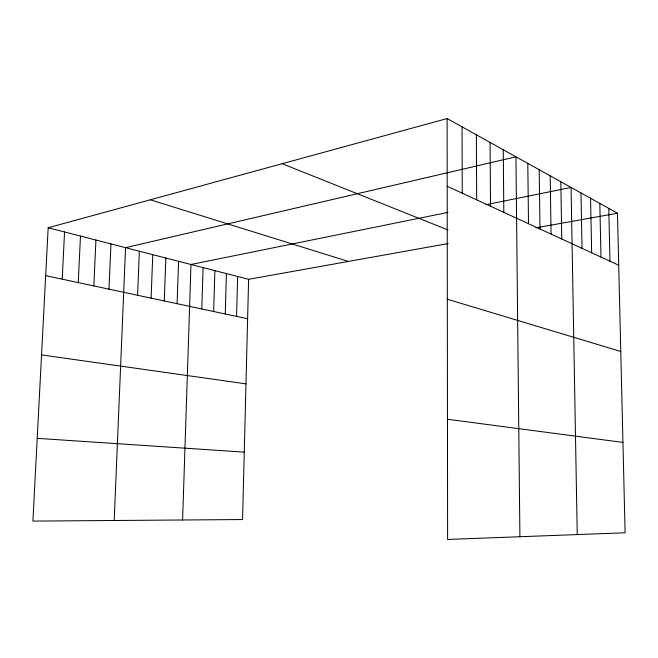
<?xml version="1.0" encoding="UTF-8"?>
<svg xmlns="http://www.w3.org/2000/svg" width="658" height="658" viewBox="0 0 658 658"><rect width="100%" height="100%" fill="white"/><g stroke="black" fill="none" stroke-linecap="round" stroke-linejoin="round"><path stroke-width="0.99" d="M48.166 227.758L248.609 279.313L242.563 519.549L32.9 521.095L48.166 227.758L447.119 118.555L617.467 213.233L625.1 532.774L447.605 539.445L447.119 118.555M236.576 316.399L237.637 276.492M213.677 311.505L214.886 270.644M225.266 313.981L226.401 273.605M201.792 308.972L203.092 267.609M182.595 519.993L190.984 264.491L447.934 212.411M177.109 303.7L178.573 261.3M164.278 300.961L165.832 258.026M151.11 298.148L152.763 254.662M137.588 295.261L139.34 251.208M114.196 520.494L125.555 247.663L515.946 156.81L519.902 536.722M108.981 289.15L110.955 243.912M93.839 285.917L95.936 240.047M78.261 282.595L80.473 236.074M62.206 279.165L64.558 231.978M485.826 204.728L571.07 187.448L577.239 534.567M248.609 279.313L448.156 243.567M535.809 227.865L617.467 213.233M37.21 438.351L244.258 452.12M447.465 419.253L622.937 442.406M41.553 354.909L245.977 383.861M45.673 275.636L247.614 318.752M447.333 299.234L620.765 351.471M150.304 199.802L348.411 261.432M282.15 163.71L447.934 229.905M447.201 186.272L618.709 265.232M608.782 208.413L609.982 261.218M599.816 203.429L600.976 257.072M590.555 198.28L591.665 252.787M580.981 192.958L582.034 248.354M560.822 181.756L561.759 239.019M550.203 175.851L551.075 234.1M539.198 169.731L539.996 229M527.79 163.39L528.514 223.712M503.271 149.769L503.814 212.337M490.087 142.441L490.523 206.225M476.351 134.808L476.688 199.851M462.048 126.854L462.253 193.205"/></g></svg>
